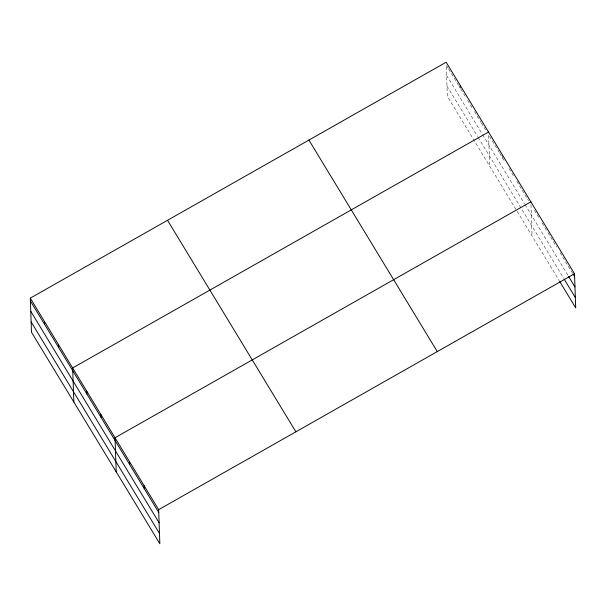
<?xml version="1.0" encoding="UTF-8"?>
<svg xmlns="http://www.w3.org/2000/svg" width="606" height="606" viewBox="0 0 606 606"><rect width="100%" height="100%" fill="white"/><g stroke="black" fill="none" stroke-linecap="round" stroke-linejoin="round"><path stroke-width="0.45" stroke-dasharray="3.03 2.27" d="M448.198 68.273L446.251 65.062L447.342 96.339L559.217 280.692M448.682 69.076L458.424 85.12M458.909 85.923L460.371 88.332M460.855 89.135L465.234 96.354M467.673 100.369L472.544 108.391M474.49 111.595L480.816 122.026M481.308 122.829L486.171 130.851M499.321 152.515L488.61 134.865L489.701 166.142M499.806 153.318L505.162 162.143M509.055 168.566L513.441 175.785M516.85 181.399L521.713 189.428M522.205 190.223L528.53 200.654M534.363 210.259L539.211 218.251M542.12 223.046L547.453 231.84M547.938 232.636L556.664 247.021M560.058 252.619L572.67 273.389M446.607 75.386L482.149 133.956M482.641 134.759L524.508 203.76M525.001 204.563L568.178 275.722M446.978 86.014L477.657 136.562M478.142 137.365L563.701 278.366M530.97 204.669L532.06 235.946M502.632 155.303L502.73 158.136"/><path stroke-width="0.91" d="M30.3 298.137L158.658 509.661L159.848 543.771L31.489 332.247L30.3 298.137L446.152 62.229L574.511 273.753L575.7 307.863L559.702 281.495M488.512 132.032L72.659 367.94L73.849 402.051M530.864 201.836L115.019 437.744L116.208 471.854M158.658 509.661L574.511 273.753M573.155 274.192L574.609 276.586M568.663 276.518L574.965 286.911M564.186 279.161L575.336 297.546M308.916 140.077L437.282 351.601M167.529 220.289L295.887 431.813M30.398 300.97L158.757 512.494M30.762 311.295L159.12 522.819M31.133 321.922L159.492 533.454M460.272 85.499L460.333 87.385M144.114 485.686L144.213 488.527M129.563 461.719L129.661 464.552M100.899 414.474L100.997 417.307M86.779 391.211L86.878 394.044M58.54 344.67L58.638 347.503M44.42 321.407L44.518 324.24"/></g></svg>
